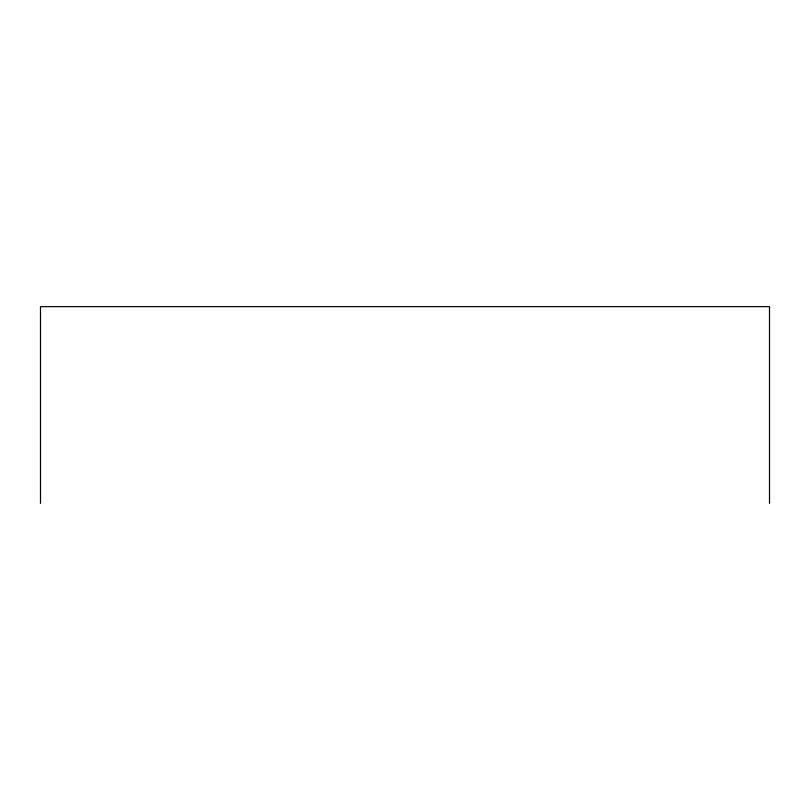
<?xml version="1.0" encoding="UTF-8"?>
<svg xmlns="http://www.w3.org/2000/svg" width="810" height="810" viewBox="0 0 810 810"><rect width="100%" height="100%" fill="white"/><g stroke="black" fill="none" stroke-linecap="round" stroke-linejoin="round"><path stroke-width="1.21" d="M769.5 503.364L769.5 306.636L40.5 306.636L40.5 503.364"/></g></svg>
